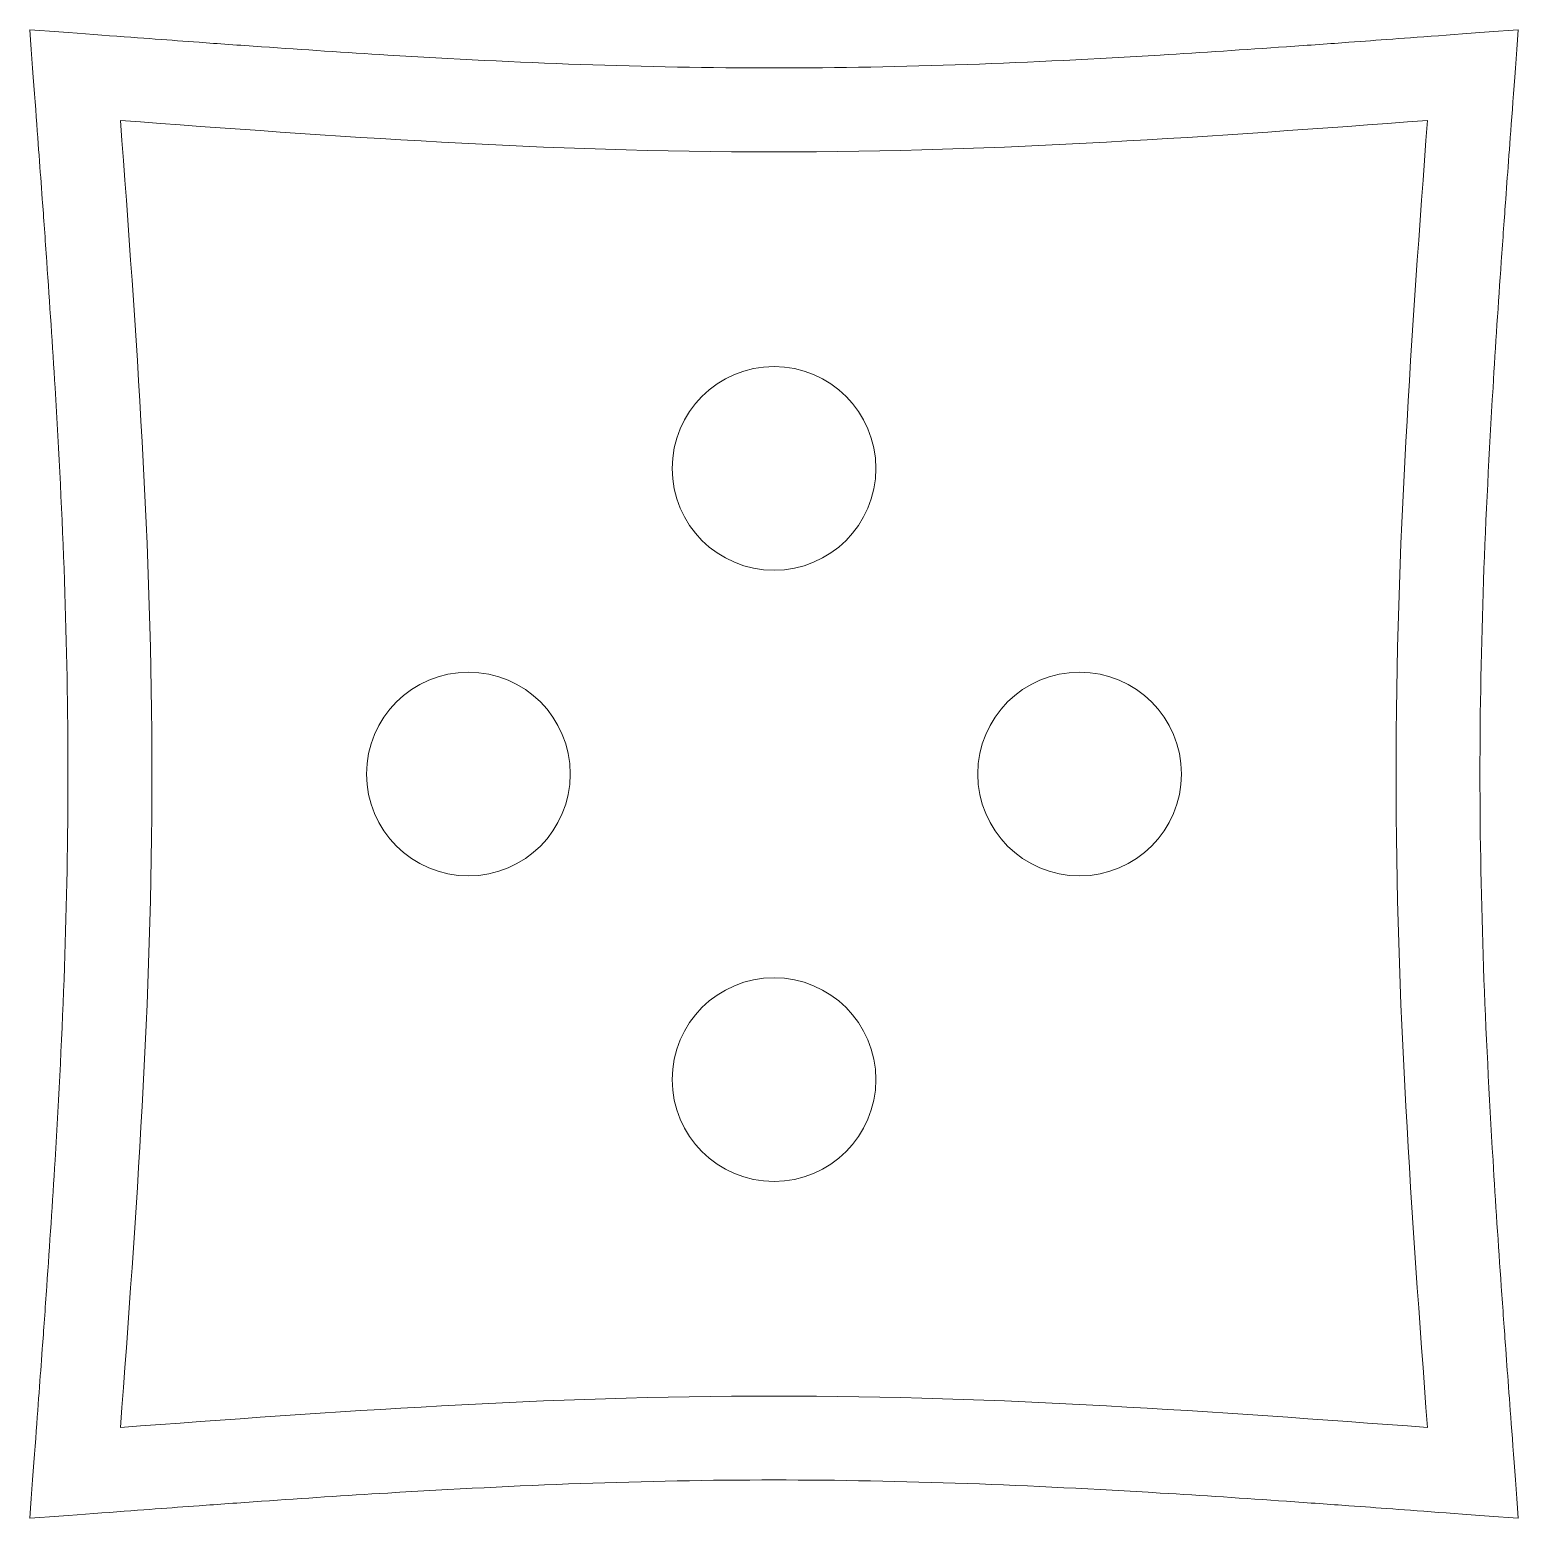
# Model space of a CAD drawing. Header units: millimetres. Extents: x 355 to 464, y 564 to 673.
import ezdxf

# ---------------------------------------------------------------- set-up
doc = ezdxf.new("R2010")
doc.units = ezdxf.units.MM

msp = doc.modelspace()

# ---------------------------------------------------------------- linework, layer by layer
at = {"color": 7, "linetype": 'Continuous', "lineweight": 18}
for centre in [(409.6, 641.06), (387.1, 618.56), (432.1, 618.56), (409.6, 596.06)]:
    msp.add_circle(centre, 7.5, dxfattribs=at)
at = {"color": 5, "linetype": 'Continuous', "lineweight": 0}
for points, knots in [([(354.8, 673.36), (358.8, 673.06), (363.55, 672.71), (367.17, 672.44), (373.33, 672), (382.79, 671.37), (395.37, 670.73), (409.6, 670.45), (423.83, 670.73), (436.41, 671.37), (445.87, 672), (452.03, 672.44), (455.65, 672.71), (460.4, 673.06), (464.4, 673.36)], [0, 0, 0, 0, 0.071975, 0.111052, 0.155899, 0.24069, 0.370314, 0.500011, 0.629701, 0.759319, 0.844103, 0.888952, 0.928027, 1, 1, 1, 1]), ([(354.8, 563.76), (355.1, 567.76), (355.45, 572.51), (355.72, 576.13), (356.16, 582.29), (356.79, 591.75), (357.43, 604.33), (357.71, 618.56), (357.43, 632.8), (356.79, 645.37), (356.16, 654.83), (355.72, 660.99), (355.45, 664.61), (355.1, 669.36), (354.8, 673.36)], [0, 0, 0, 0, 0.071975, 0.111052, 0.155899, 0.24069, 0.370314, 0.500011, 0.629701, 0.759319, 0.844103, 0.888952, 0.928027, 1, 1, 1, 1]), ([(464.4, 673.36), (464.1, 669.36), (463.75, 664.61), (463.48, 660.99), (463.04, 654.83), (462.41, 645.37), (461.77, 632.79), (461.48, 618.56), (461.77, 604.33), (462.41, 591.75), (463.04, 582.29), (463.48, 576.13), (463.75, 572.51), (464.1, 567.76), (464.4, 563.76)], [0, 0, 0, 0, 0.071975, 0.111052, 0.155899, 0.24069, 0.370314, 0.500011, 0.629701, 0.759319, 0.844103, 0.888952, 0.928027, 1, 1, 1, 1]), ([(361.48, 570.45), (362.64, 586.1), (363.8, 601.75), (363.8, 635.37), (362.64, 651.02), (361.48, 666.68)], [0, 0, 0, 0, 0.5, 0.5, 1, 1, 1, 1]), ([(361.48, 666.68), (377.14, 665.52), (392.79, 664.36), (426.41, 664.36), (442.06, 665.52), (457.71, 666.68)], [0, 0, 0, 0, 0.5, 0.5, 1, 1, 1, 1]), ([(457.71, 666.68), (456.56, 651.02), (455.4, 635.37), (455.4, 601.75), (456.56, 586.1), (457.71, 570.45)], [0, 0, 0, 0, 0.5, 0.5, 1, 1, 1, 1]), ([(457.71, 570.45), (442.06, 571.6), (426.41, 572.76), (392.79, 572.76), (377.14, 571.6), (361.48, 570.45)], [0, 0, 0, 0, 0.5, 0.5, 1, 1, 1, 1]), ([(464.4, 563.76), (460.4, 564.06), (455.65, 564.41), (452.03, 564.68), (445.87, 565.12), (436.41, 565.75), (423.83, 566.39), (409.6, 566.68), (395.36, 566.39), (382.79, 565.75), (373.33, 565.12), (367.17, 564.68), (363.55, 564.41), (358.8, 564.06), (354.8, 563.76)], [0, 0, 0, 0, 0.071975, 0.111052, 0.155899, 0.24069, 0.370314, 0.500011, 0.629701, 0.759319, 0.844103, 0.888952, 0.928027, 1, 1, 1, 1])]:
    msp.add_open_spline(points, degree=3, knots=knots, dxfattribs=at)

doc.saveas('drawing.dxf')
